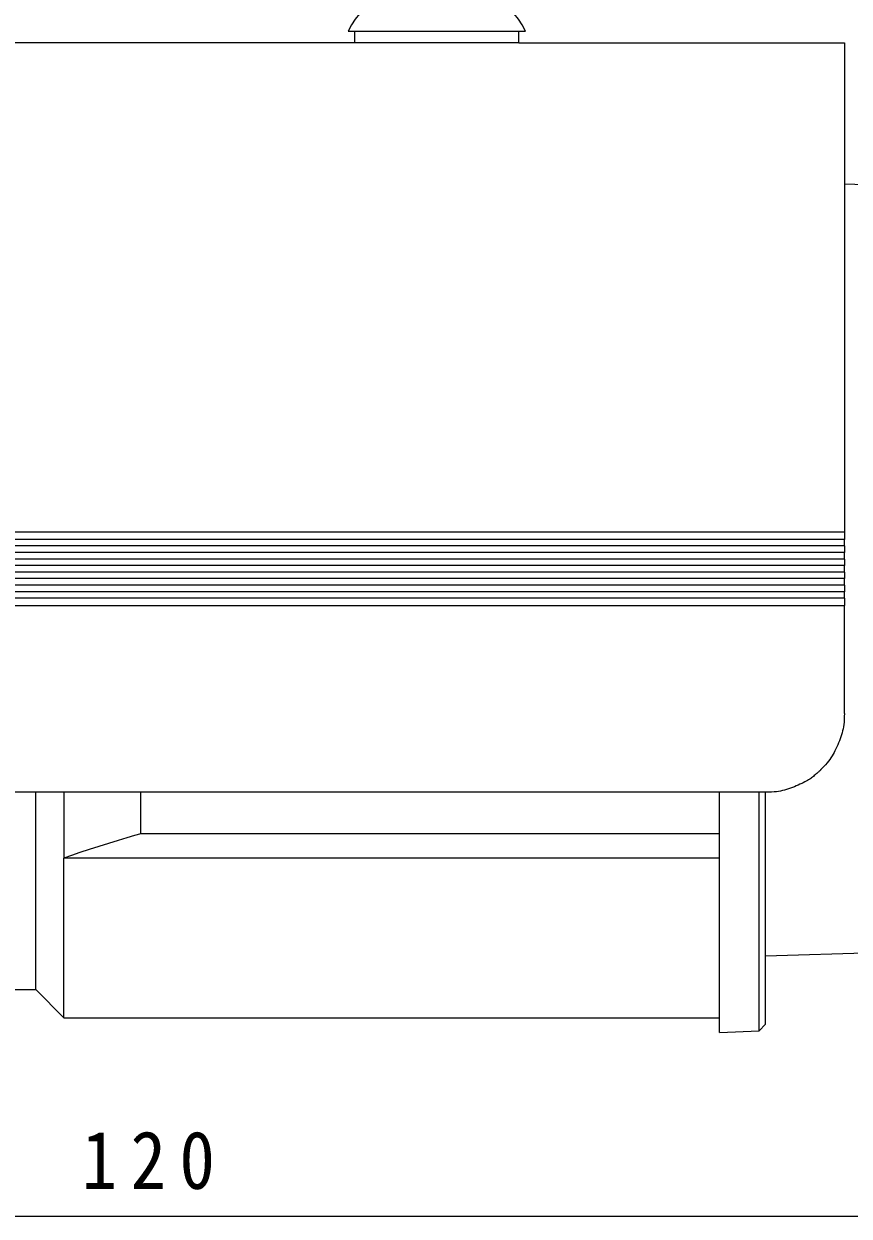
# Model space of a CAD drawing. Units: millimetres on the paper, scale 1:2. Extents: x -141 to 142, y -96 to 93.
# Drawn here: x -32.41 to -1.04, y -31.71 to 13.64 of the extents above; entities that cross this region are included whole.
import ezdxf

# ---------------------------------------------------------------- set-up
doc = ezdxf.new("R2010")
doc.units = ezdxf.units.MM
doc.layers.add('0-0_0', color=4, linetype='Continuous')
doc.styles.add('ＭＳ ゴシック', font='')
doc.styles.get('ＭＳ ゴシック').set_extended_font_data('MS Gothic')

msp = doc.modelspace()

# ---------------------------------------------------------------- linework, layer by layer
at = {"layer": '0-0_0'}
for p, q in [((-20.088, 13.368), (-13.338, 13.368)), ((-19.838, 13.368), (-19.838, 12.913)), ((-13.588, 12.913), (-13.588, 13.368)), ((-13.588, 12.913), (-66.718, 12.913)), ((-13.588, 12.913), (-1.218, 12.913)), ((-1.218, 12.913), (-1.218, -5.687)), ((1.553, 7.454), (-1.218, 7.542)), ((-1.218, -5.687), (-62.149, -5.687)), ((-1.218, -5.687), (-1.218, -5.966)), ((-1.218, -5.966), (-62.081, -5.966)), ((-1.218, -6.216), (-62.019, -6.216)), ((-1.218, -6.216), (-1.218, -5.966)), ((-1.218, -6.216), (-1.218, -6.464)), ((-1.218, -6.464), (-61.958, -6.464)), ((-1.218, -6.714), (-61.897, -6.714)), ((-1.218, -6.714), (-1.218, -6.464)), ((-1.218, -6.714), (-1.218, -6.962)), ((-1.218, -6.962), (-61.836, -6.962)), ((-1.218, -7.212), (-61.775, -7.212)), ((-1.218, -7.212), (-1.218, -6.962)), ((-1.218, -7.212), (-1.218, -7.46)), ((-1.218, -7.46), (-61.714, -7.46)), ((-1.218, -7.71), (-1.218, -7.46)), ((-1.218, -7.71), (-61.652, -7.71)), ((-1.218, -7.957), (-61.592, -7.957)), ((-1.218, -7.71), (-1.218, -7.957)), ((-1.218, -8.208), (-1.218, -7.957)), ((-1.218, -8.208), (-61.53, -8.208)), ((-61.462, -8.487), (-1.218, -8.487)), ((-1.218, -8.208), (-1.218, -8.487)), ((-1.218, -12.587), (-1.218, -8.487)), ((-4.217, -15.587), (-58.738, -15.587)), ((-31.963, -23.087), (-31.963, -15.587)), ((-30.888, -15.587), (-30.888, -18.09)), ((-27.963, -17.166), (-27.963, -15.587)), ((-5.963, -24.727), (-5.963, -15.587)), ((-4.463, -24.663), (-4.463, -15.587)), ((-4.213, -24.402), (-4.213, -15.587)), ((-5.963, -17.166), (-27.963, -17.166)), ((-30.888, -24.162), (-30.888, -18.09)), ((-5.963, -18.09), (-30.888, -18.09)), ((-4.213, -21.812), (1.553, -21.627)), ((-32.863, -23.087), (-31.963, -23.087)), ((-31.963, -23.087), (-30.888, -24.162)), ((-30.888, -24.162), (-5.963, -24.162)), ((-4.463, -24.663), (-4.213, -24.402)), ((-5.963, -24.727), (-4.463, -24.663)), ((-57.963, -31.708), (2.037, -31.708))]:
    msp.add_line(p, q, dxfattribs=at)
for points in [[(-1.218, -12.587), (-1.219, -12.709), (-1.223, -12.819), (-1.231, -12.919), (-1.24, -13.01), (-1.253, -13.095), (-1.268, -13.175), (-1.285, -13.251), (-1.306, -13.326), (-1.328, -13.4), (-1.353, -13.475), (-1.38, -13.552), (-1.409, -13.629), (-1.44, -13.706), (-1.472, -13.782), (-1.505, -13.858), (-1.54, -13.932), (-1.575, -14.004), (-1.611, -14.074), (-1.647, -14.141), (-1.685, -14.206), (-1.726, -14.271), (-1.771, -14.336), (-1.821, -14.402), (-1.877, -14.472), (-1.941, -14.545), (-2.014, -14.623), (-2.096, -14.708)], [(-2.096, -14.708), (-2.099, -14.711), (-2.102, -14.714), (-2.105, -14.717), (-2.11, -14.721), (-2.115, -14.726), (-2.122, -14.733), (-2.131, -14.742), (-2.142, -14.753), (-2.156, -14.767), (-2.174, -14.784), (-2.194, -14.803), (-2.216, -14.825), (-2.241, -14.848), (-2.268, -14.874), (-2.297, -14.9), (-2.328, -14.927), (-2.36, -14.954), (-2.392, -14.981), (-2.426, -15.008), (-2.461, -15.034), (-2.498, -15.061), (-2.536, -15.087), (-2.578, -15.113), (-2.622, -15.14), (-2.67, -15.167), (-2.722, -15.195), (-2.778, -15.224), (-2.84, -15.253), (-2.905, -15.284), (-2.974, -15.314), (-3.045, -15.344), (-3.119, -15.374), (-3.194, -15.402), (-3.269, -15.43), (-3.345, -15.456), (-3.419, -15.48), (-3.492, -15.502), (-3.566, -15.521), (-3.641, -15.538)], [(-3.641, -15.538), (-3.719, -15.553), (-3.802, -15.565), (-3.892, -15.574), (-3.99, -15.581), (-4.098, -15.585), (-4.218, -15.587)], [(-27.963, -17.166), (-28.205, -17.236), (-28.499, -17.322), (-28.832, -17.422), (-29.19, -17.532), (-29.559, -17.647), (-29.927, -17.764), (-30.28, -17.88), (-30.604, -17.989), (-30.888, -18.09)]]:
    msp.add_lwpolyline(points, dxfattribs=at)
msp.add_arc((-16.713, 11.618), 3.802, 27.4076, 152.5924, dxfattribs=at)

# ---------------------------------------------------------------- texts
at = {"layer": '0-0_0', "insert": (-30.213, -30.707), "char_height": 2.199, "attachment_point": 7, "style": 'ＭＳ ゴシック'}
msp.add_mtext('\\T1.38;\\W0.9;120', dxfattribs=at)

doc.saveas('drawing.dxf')
